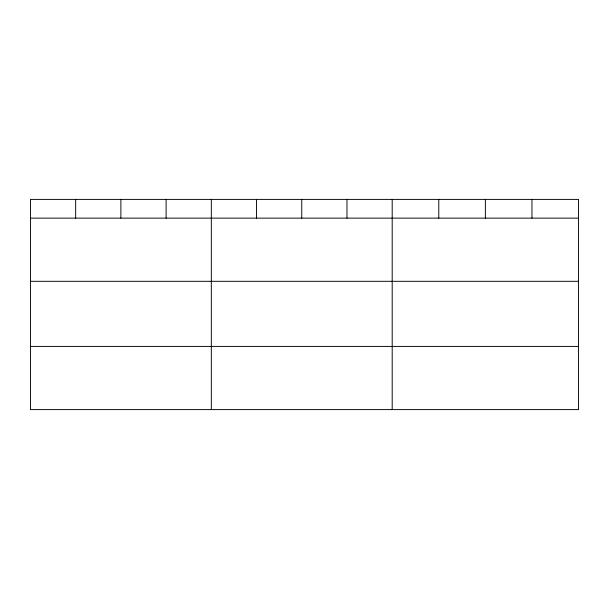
<?xml version="1.0" encoding="UTF-8"?>
<svg xmlns="http://www.w3.org/2000/svg" width="609" height="609" viewBox="0 0 609 609"><rect width="100%" height="100%" fill="white"/><g stroke="black" fill="none" stroke-linecap="round" stroke-linejoin="round"><path stroke-width="0.91" d="M578.55 281.312L578.55 199.402L30.45 199.402L30.45 409.598L578.55 409.598L578.55 281.312L30.45 281.312M30.45 218.129L578.55 218.129M30.45 346.414L578.55 346.414M531.962 199.402L531.962 218.129M485.373 199.402L485.373 218.129M438.784 199.402L438.784 218.129M392.196 199.402L392.196 409.598M346.978 199.402L346.978 218.129M301.76 199.402L301.76 218.129M256.541 199.402L256.541 218.129M211.323 199.402L211.323 409.598M166.105 199.402L166.105 218.129M120.887 199.402L120.887 218.129M75.668 199.402L75.668 218.129"/></g></svg>
